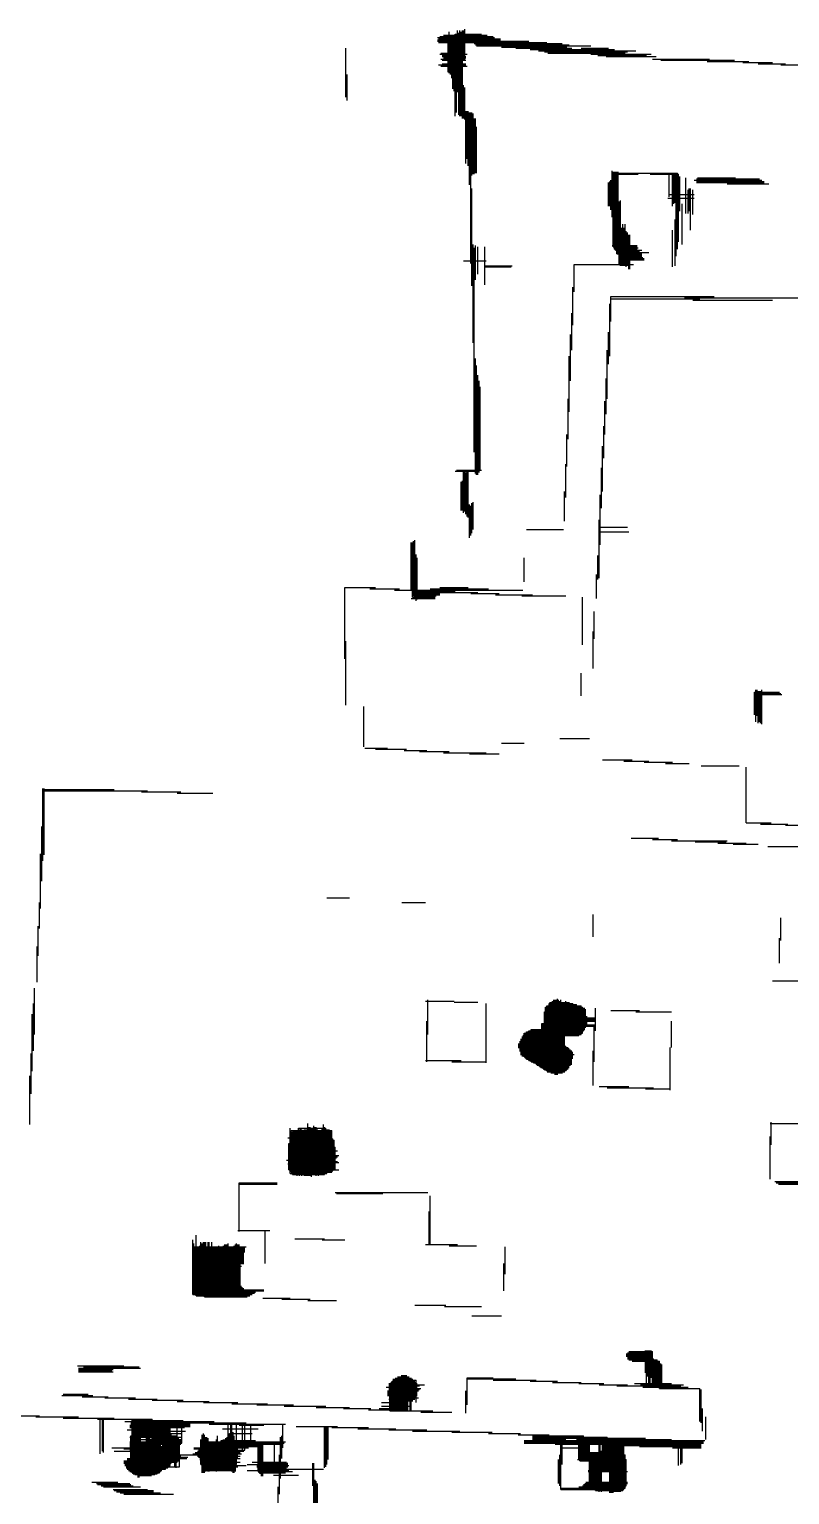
# Model space of a CAD drawing. Extents: x -18.1 to 24.4, y -13.4 to 16.4.
# Drawn here: x -3.58 to 2.81, y -6.92 to 5.41 of the extents above; entities that cross this region are included whole.
import ezdxf

# ---------------------------------------------------------------- set-up
doc = ezdxf.new("R2010")
doc.units = 0
doc.layers.add('1-0_REZ', color=7, linetype='CONTINUOUS')

msp = doc.modelspace()

# ---------------------------------------------------------------- linework, layer by layer
at = {"layer": '1-0_REZ'}
for p, q in [((-0.15, 5.34), (0.33, 5.34)), ((-0.15, 5.32), (0.38, 5.32)), ((-0.15, 5.31), (0.62, 5.31)), ((-0.14, 5.33), (0.38, 5.33)), ((-0.13, 5.35), (0.32, 5.35)), ((-0.1, 5.36), (0.27, 5.36)), ((-0.06, 5.05), (-0.06, 5.36)), ((-0.05, 5.04), (-0.05, 5.39)), ((-0.04, 5.03), (-0.04, 5.35)), ((-0.03, 5), (-0.03, 5.35)), ((-0.02, 4.91), (-0.02, 5.35)), ((-0.01, 4.89), (-0.01, 5.34)), ((0, 5.37), (0.22, 5.37)), ((0, 4.68), (0, 5.37)), ((0.01, 4.71), (0.01, 5.37)), ((0.02, 4.88), (0.02, 5.4)), ((0.03, 4.69), (0.03, 5.38)), ((0.04, 4.68), (0.04, 5.4)), ((0.05, 4.68), (0.05, 5.39)), ((0.06, 4.66), (0.06, 5.4)), ((0.07, 5.15), (0.07, 5.4)), ((0.08, 5.16), (0.08, 5.41)), ((-0.92, 4.84), (-0.92, 5.25)), ((-0.14, 5.3), (0.77, 5.3)), ((-0.13, 5.2), (0.1, 5.2)), ((-0.12, 5.21), (0.08, 5.21)), ((-0.11, 5.19), (0.08, 5.19)), ((0.16, 5.29), (0.9, 5.29)), ((0.17, 5.28), (0.96, 5.28)), ((0.18, 5.27), (1.14, 5.27)), ((0.39, 5.26), (0.94, 5.26)), ((0.51, 5.25), (0.98, 5.25)), ((0.63, 5.24), (1.34, 5.24)), ((0.7, 5.23), (1.52, 5.23)), ((0.75, 5.22), (1.45, 5.22)), ((0.78, 5.21), (1.43, 5.21)), ((1.06, 5.25), (1.29, 5.25)), ((1.14, 5.2), (1.65, 5.2)), ((1.2, 5.19), (1.61, 5.19)), ((-0.14, 5.11), (0.09, 5.11)), ((-0.12, 5.16), (0.08, 5.16)), ((-0.12, 5.1), (0.1, 5.1)), ((-0.11, 5.18), (0.09, 5.18)), ((-0.11, 5.15), (0.09, 5.15)), ((-0.11, 5.12), (0.09, 5.12)), ((-0.1, 5.17), (0.09, 5.17)), ((1.27, 5.18), (1.69, 5.18)), ((1.66, 5.16), (2.14, 5.16)), ((1.73, 5.15), (2.35, 5.15)), ((2.12, 5.14), (2.47, 5.14)), ((2.42, 5.13), (2.67, 5.13)), ((2.55, 5.12), (2.78, 5.12)), ((2.74, 5.11), (3.05, 5.11)), ((-0.91, 4.81), (-0.91, 5.03)), ((0.07, 4.66), (0.07, 4.94)), ((0.08, 4.65), (0.08, 4.92)), ((0.09, 4.28), (0.09, 4.72)), ((0.1, 4.32), (0.1, 4.72)), ((0.11, 4.26), (0.11, 4.72)), ((0.12, 4.1), (0.12, 4.71)), ((0.13, 3.44), (0.13, 4.71)), ((0.14, 4.18), (0.14, 4.71)), ((0.15, 4.19), (0.15, 4.7)), ((0.16, 4.19), (0.16, 4.66)), ((0.17, 4.2), (0.17, 4.66)), ((0.18, 4.2), (0.18, 4.59)), ((1.32, 3.83), (1.32, 4.22)), ((1.32, 4.2), (1.87, 4.2)), ((1.33, 3.58), (1.33, 4.21)), ((1.34, 3.56), (1.34, 4.21)), ((1.35, 3.55), (1.35, 4.21)), ((1.36, 3.52), (1.36, 4.21)), ((1.37, 3.52), (1.37, 4.21)), ((1.8, 4), (1.8, 4.2)), ((1.83, 3.92), (1.83, 4.2)), ((1.84, 3.94), (1.84, 4.2)), ((1.85, 3.95), (1.85, 4.2)), ((1.86, 3.5), (1.86, 4.2)), ((1.87, 3.56), (1.87, 4.2)), ((1.29, 3.92), (1.29, 4.12)), ((1.3, 3.92), (1.3, 4.13)), ((1.31, 3.89), (1.31, 4.14)), ((1.33, 4.19), (1.54, 4.19)), ((1.64, 4.19), (1.88, 4.19)), ((1.88, 3.62), (1.88, 4.19)), ((1.89, 3.88), (1.89, 4.17)), ((1.94, 3.86), (1.94, 4.16)), ((2.01, 4.14), (2.58, 4.14)), ((2.03, 4.15), (2.56, 4.15)), ((2.03, 4.13), (2.6, 4.13)), ((2.03, 4.12), (2.6, 4.12)), ((2.04, 4.16), (2.36, 4.16)), ((2.29, 4.11), (2.64, 4.11)), ((0.14, 3.25), (0.14, 4.07)), ((1.38, 3.43), (1.38, 3.96)), ((1.39, 3.42), (1.39, 3.97)), ((1.79, 3.99), (2.01, 3.99)), ((1.8, 4.02), (2.01, 4.02)), ((1.96, 3.86), (1.96, 4.06)), ((1.97, 3.88), (1.97, 4.07)), ((1.98, 3.72), (1.98, 4.07)), ((2, 3.85), (2, 4.06)), ((1.91, 3.6), (1.91, 3.94)), ((1.4, 3.42), (1.4, 3.74)), ((1.41, 3.42), (1.41, 3.77)), ((1.42, 3.42), (1.42, 3.74)), ((1.43, 3.42), (1.43, 3.77)), ((1.44, 3.41), (1.44, 3.71)), ((1.83, 3.41), (1.83, 3.72)), ((1.85, 3.42), (1.85, 3.81)), ((0.15, 2.77), (0.15, 3.6)), ((0.17, 3.3), (0.17, 3.59)), ((0.19, 3.35), (0.19, 3.58)), ((0.25, 3.26), (0.25, 3.58)), ((1.32, 3.59), (1.53, 3.59)), ((1.33, 3.58), (1.53, 3.58)), ((1.45, 3.42), (1.45, 3.7)), ((1.46, 3.39), (1.46, 3.68)), ((1.47, 3.39), (1.47, 3.68)), ((0.07, 3.46), (0.26, 3.46)), ((0.16, 1.85), (0.16, 3.57)), ((1.34, 3.57), (1.54, 3.57)), ((1.34, 3.56), (1.53, 3.56)), ((1.35, 3.55), (1.57, 3.55)), ((1.36, 3.54), (1.55, 3.54)), ((1.36, 3.53), (1.63, 3.53)), ((1.36, 3.52), (1.57, 3.52)), ((1.38, 3.51), (1.57, 3.51)), ((1.38, 3.5), (1.57, 3.5)), ((1.38, 3.49), (1.58, 3.49)), ((1.39, 3.48), (1.59, 3.48)), ((1.39, 3.47), (1.59, 3.47)), ((0.25, 3.42), (0.48, 3.42)), ((0.25, 3.41), (0.47, 3.41)), ((1, 3.43), (1.5, 3.43)), ((1, 3.2), (1, 3.43)), ((0.99, 2.92), (0.99, 3.24)), ((1.3, 2.66), (1.3, 3.1)), ((1.31, 3.16), (2.18, 3.16)), ((1.31, 2.95), (1.31, 3.16)), ((1.31, 3.14), (2.06, 3.14)), ((1.93, 3.15), (3.35, 3.15)), ((2, 3.13), (2.67, 3.13)), ((0.98, 2.71), (0.98, 3.02)), ((0.97, 2.45), (0.97, 2.84)), ((1.29, 2.59), (1.29, 2.86)), ((0.17, 1.67), (0.17, 2.64)), ((0.96, 2.19), (0.96, 2.66)), ((1.28, 2.3), (1.28, 2.71)), ((0.18, 1.66), (0.18, 2.58)), ((0.19, 1.66), (0.19, 2.5)), ((1.27, 2.17), (1.27, 2.47)), ((0.2, 1.68), (0.2, 2.45)), ((0.21, 1.7), (0.21, 2.4)), ((0.95, 1.96), (0.95, 2.3)), ((1.26, 2), (1.26, 2.28)), ((0.94, 1.73), (0.94, 2)), ((1.25, 1.8), (1.25, 2.07)), ((1.24, 1.52), (1.24, 1.9)), ((0.93, 1.47), (0.93, 1.75)), ((0, 1.69), (0.2, 1.69)), ((0.01, 1.7), (0.22, 1.7)), ((0.06, 1.36), (0.06, 1.61)), ((0.07, 1.34), (0.07, 1.69)), ((0.08, 1.35), (0.08, 1.69)), ((0.09, 1.33), (0.09, 1.68)), ((0.1, 1.31), (0.1, 1.7)), ((0.11, 1.3), (0.11, 1.7)), ((1.23, 1.38), (1.23, 1.72)), ((0.05, 1.36), (0.05, 1.6)), ((0.92, 1.27), (0.92, 1.52)), ((1.22, 1.07), (1.22, 1.49)), ((0.12, 1.13), (0.12, 1.41)), ((0.13, 1.15), (0.13, 1.4)), ((0.14, 1.17), (0.14, 1.42)), ((0.15, 1.2), (0.15, 1.43)), ((1.21, 0.79), (1.21, 1.28)), ((0.6, 1.2), (0.91, 1.2)), ((1.21, 1.22), (1.45, 1.22)), ((1.21, 1.18), (1.46, 1.18)), ((-0.37, 0.69), (-0.37, 1.09)), ((-0.36, 0.63), (-0.36, 1.09)), ((-0.35, 0.64), (-0.35, 1.1)), ((-0.34, 0.65), (-0.34, 1.11)), ((-0.33, 0.6), (-0.33, 0.99)), ((-0.32, 0.61), (-0.32, 0.96)), ((0.58, 0.76), (0.58, 0.96)), ((1.2, 0.78), (1.2, 0.98)), ((1.19, 0.62), (1.19, 0.82)), ((-0.93, 0.71), (-0.67, 0.71)), ((-0.93, 0.11), (-0.93, 0.71)), ((-0.72, 0.7), (-0.47, 0.7)), ((-0.51, 0.69), (0.57, 0.69)), ((-0.37, 0.62), (-0.17, 0.62)), ((-0.36, 0.67), (0.19, 0.67)), ((-0.36, 0.63), (-0.17, 0.63)), ((-0.35, 0.68), (0, 0.68)), ((-0.35, 0.65), (-0.13, 0.65)), ((-0.35, 0.64), (-0.16, 0.64)), ((-0.34, 0.66), (-0.13, 0.66)), ((-0.21, 0.7), (0.28, 0.7)), ((-0.13, 0.71), (0.11, 0.71)), ((0.13, 0.66), (0.37, 0.66)), ((0.34, 0.65), (0.65, 0.65)), ((0.56, 0.64), (0.93, 0.64)), ((1.07, 0.23), (1.07, 0.63)), ((1.17, 0.28), (1.17, 0.51)), ((-0.92, -0.28), (-0.92, 0.26)), ((1.16, 0.03), (1.16, 0.34)), ((1.06, -0.2), (1.06, -0.01)), ((2.52, -0.17), (2.73, -0.17)), ((2.52, -0.36), (2.52, -0.17)), ((2.52, -0.18), (2.74, -0.18)), ((2.52, -0.19), (2.75, -0.19)), ((2.53, -0.42), (2.53, -0.15)), ((2.54, -0.37), (2.54, -0.15)), ((2.55, -0.43), (2.55, -0.16)), ((2.56, -0.42), (2.56, -0.16)), ((2.57, -0.43), (2.57, -0.16)), ((2.58, -0.44), (2.58, -0.15)), ((-0.77, -0.63), (-0.77, -0.29)), ((0.39, -0.6), (0.58, -0.6)), ((0.88, -0.56), (1.13, -0.56)), ((-0.76, -0.64), (-0.57, -0.64)), ((-0.67, -0.65), (-0.41, -0.65)), ((-0.43, -0.66), (-0.24, -0.66)), ((-0.3, -0.67), (-0.05, -0.67)), ((-0.1, -0.68), (0.26, -0.68)), ((0.12, -0.69), (0.37, -0.69)), ((1.24, -0.74), (1.49, -0.74)), ((1.42, -0.75), (1.63, -0.75)), ((1.59, -0.76), (1.83, -0.76)), ((1.77, -0.77), (1.97, -0.77)), ((2.07, -0.79), (2.39, -0.79)), ((2.45, -1.27), (2.45, -0.8)), ((-3.47, -1.59), (-3.47, -0.98)), ((-3.46, -1.54), (-3.46, -0.98)), ((-3.46, -0.99), (-2.87, -0.99)), ((-3.46, -1), (-2.59, -1)), ((-2.64, -1.01), (-2.31, -1.01)), ((-2.34, -1.02), (-2.04, -1.02)), ((-3.48, -1.76), (-3.48, -1.3)), ((2.45, -1.27), (2.66, -1.27)), ((2.57, -1.28), (2.8, -1.28)), ((2.78, -1.29), (3.04, -1.29)), ((1.48, -1.4), (1.71, -1.4)), ((1.66, -1.41), (1.87, -1.41)), ((1.82, -1.42), (2.29, -1.42)), ((2.02, -1.43), (2.28, -1.43)), ((2.21, -1.44), (2.45, -1.44)), ((2.34, -1.45), (2.55, -1.45)), ((2.63, -1.47), (3.07, -1.47)), ((-3.49, -1.99), (-3.49, -1.53)), ((-3.5, -2.16), (-3.5, -1.94)), ((-1.08, -1.9), (-0.89, -1.9)), ((-0.45, -1.94), (-0.25, -1.94)), ((1.16, -2.23), (1.16, -2.04)), ((2.74, -2.26), (2.74, -2.07)), ((-3.51, -2.39), (-3.51, -2.14)), ((-3.52, -2.61), (-3.52, -2.31)), ((2.73, -2.45), (2.73, -2.24)), ((-3.54, -3.05), (-3.54, -2.66)), ((2.67, -2.6), (3.05, -2.6)), ((-3.55, -3.19), (-3.55, -2.79)), ((-0.25, -2.77), (-0.01, -2.77)), ((-0.23, -3.05), (-0.23, -2.76)), ((-0.01, -2.78), (0.19, -2.78)), ((0.26, -3.29), (0.26, -2.79)), ((0.76, -2.82), (1.07, -2.82)), ((0.76, -3.35), (0.76, -2.82)), ((0.76, -2.83), (1.09, -2.83)), ((0.77, -2.81), (1.06, -2.81)), ((0.77, -3.36), (0.77, -2.81)), ((0.78, -3.37), (0.78, -2.81)), ((0.79, -2.79), (0.99, -2.79)), ((0.79, -3.37), (0.79, -2.79)), ((0.79, -2.8), (1.02, -2.8)), ((0.8, -3.37), (0.8, -2.78)), ((0.81, -3.38), (0.81, -2.78)), ((0.82, -3.38), (0.82, -2.77)), ((0.83, -3.38), (0.83, -2.76)), ((0.84, -3.39), (0.84, -2.76)), ((0.85, -3.39), (0.85, -2.76)), ((0.86, -3.39), (0.86, -2.75)), ((0.87, -3.38), (0.87, -2.76)), ((0.88, -3.38), (0.88, -2.77)), ((0.89, -3.38), (0.89, -2.76)), ((0.9, -3.38), (0.9, -2.78)), ((0.91, -3.37), (0.91, -2.78)), ((0.92, -3.37), (0.92, -2.78)), ((0.93, -3.06), (0.93, -2.77)), ((0.94, -3.06), (0.94, -2.78)), ((0.95, -3.06), (0.95, -2.78)), ((0.96, -3.06), (0.96, -2.78)), ((0.97, -3.06), (0.97, -2.79)), ((0.98, -3.06), (0.98, -2.79)), ((0.99, -3.06), (0.99, -2.79)), ((1, -3.06), (1, -2.8)), ((1.01, -3.06), (1.01, -2.8)), ((1.02, -3.06), (1.02, -2.8)), ((1.03, -3.06), (1.03, -2.81)), ((1.04, -3.06), (1.04, -2.81)), ((1.05, -3.05), (1.05, -2.81)), ((1.06, -3.05), (1.06, -2.81)), ((1.07, -3.04), (1.07, -2.82)), ((1.08, -3.02), (1.08, -2.83)), ((1.18, -3.02), (1.18, -2.83)), ((-3.56, -3.36), (-3.56, -2.88)), ((-0.24, -3.28), (-0.24, -2.94)), ((0.73, -2.96), (1.11, -2.96)), ((0.73, -3.33), (0.73, -2.96)), ((0.75, -2.86), (1.1, -2.86)), ((0.75, -3.35), (0.75, -2.86)), ((0.75, -2.87), (1.1, -2.87)), ((0.75, -2.88), (1.1, -2.88)), ((0.75, -2.89), (1.1, -2.89)), ((0.75, -2.9), (1.11, -2.9)), ((0.75, -2.91), (1.18, -2.91)), ((0.75, -2.92), (1.18, -2.92)), ((0.75, -2.93), (1.18, -2.93)), ((0.75, -2.94), (1.18, -2.94)), ((0.75, -2.95), (1.11, -2.95)), ((0.76, -2.84), (1.1, -2.84)), ((0.76, -2.85), (1.1, -2.85)), ((1.31, -2.85), (1.55, -2.85)), ((1.52, -2.86), (1.82, -2.86)), ((1.82, -3.16), (1.82, -2.94)), ((0.56, -3.07), (0.9, -3.07)), ((0.56, -3.08), (0.91, -3.08)), ((0.57, -3.06), (1.04, -3.06)), ((0.58, -3.04), (1.07, -3.04)), ((0.58, -3.24), (0.58, -3.04)), ((0.58, -3.05), (1.06, -3.05)), ((0.59, -3.25), (0.59, -3.04)), ((0.6, -3.03), (1.07, -3.03)), ((0.6, -3.26), (0.6, -3.03)), ((0.61, -3.26), (0.61, -3.03)), ((0.62, -3.02), (1.08, -3.02)), ((0.62, -3.27), (0.62, -3.02)), ((0.63, -3.27), (0.63, -3.02)), ((0.64, -3.01), (1.09, -3.01)), ((0.64, -3.28), (0.64, -3.01)), ((0.65, -3.28), (0.65, -3.01)), ((0.66, -3.29), (0.66, -3.01)), ((0.67, -3.29), (0.67, -3.01)), ((0.68, -3.3), (0.68, -3.01)), ((0.69, -3.31), (0.69, -3.01)), ((0.7, -3.31), (0.7, -3.02)), ((0.71, -3.32), (0.71, -3.01)), ((0.72, -3.33), (0.72, -3.02)), ((0.73, -2.97), (1.18, -2.97)), ((0.73, -2.98), (1.18, -2.98)), ((0.74, -3.34), (0.74, -2.98)), ((0.74, -2.99), (1.1, -2.99)), ((0.76, -3), (1.09, -3)), ((1.17, -3.28), (1.17, -2.97)), ((0.53, -3.13), (0.9, -3.13)), ((0.53, -3.14), (0.92, -3.14)), ((0.53, -3.15), (0.93, -3.15)), ((0.53, -3.16), (0.95, -3.16)), ((0.54, -3.11), (0.89, -3.11)), ((0.54, -3.12), (0.89, -3.12)), ((0.54, -3.17), (0.96, -3.17)), ((0.54, -3.18), (0.97, -3.18)), ((0.54, -3.19), (0.98, -3.19)), ((0.55, -3.09), (0.92, -3.09)), ((0.55, -3.1), (0.91, -3.1)), ((0.55, -3.2), (0.99, -3.2)), ((0.93, -3.36), (0.93, -3.15)), ((0.94, -3.35), (0.94, -3.16)), ((1.16, -3.48), (1.16, -3.19)), ((1.81, -3.52), (1.81, -3.16)), ((-3.57, -3.55), (-3.57, -3.21)), ((-0.25, -3.27), (0.05, -3.27)), ((-0.03, -3.28), (0.26, -3.28)), ((0.55, -3.21), (0.99, -3.21)), ((0.55, -3.22), (1, -3.22)), ((0.56, -3.23), (0.99, -3.23)), ((0.58, -3.24), (0.99, -3.24)), ((0.59, -3.25), (0.99, -3.25)), ((0.6, -3.26), (0.98, -3.26)), ((0.62, -3.27), (0.98, -3.27)), ((0.64, -3.28), (0.98, -3.28)), ((0.66, -3.29), (0.98, -3.29)), ((0.68, -3.3), (0.98, -3.3)), ((0.69, -3.31), (0.97, -3.31)), ((0.71, -3.32), (0.96, -3.32)), ((0.72, -3.33), (0.96, -3.33)), ((-3.58, -3.81), (-3.58, -3.4)), ((0.74, -3.34), (0.95, -3.34)), ((0.75, -3.35), (0.94, -3.35)), ((1.21, -3.49), (1.46, -3.49)), ((1.28, -3.5), (1.67, -3.5)), ((1.6, -3.51), (1.81, -3.51)), ((-1.24, -4.24), (-1.24, -3.8)), ((-1.19, -4.23), (-1.19, -3.82)), ((-1.11, -4.22), (-1.11, -3.81)), ((2.65, -3.8), (3.19, -3.8)), ((2.66, -3.98), (2.66, -3.79)), ((-1.41, -3.92), (-1.04, -3.92)), ((-1.39, -4.22), (-1.39, -3.84)), ((-1.39, -3.88), (-1.07, -3.88)), ((-1.38, -3.86), (-1.04, -3.86)), ((-1.38, -4.21), (-1.38, -3.86)), ((-1.38, -3.93), (-1.03, -3.93)), ((-1.38, -3.94), (-1.02, -3.94)), ((-1.37, -3.87), (-1.07, -3.87)), ((-1.37, -4.23), (-1.37, -3.87)), ((-1.36, -4.23), (-1.36, -3.87)), ((-1.35, -4.23), (-1.35, -3.86)), ((-1.34, -4.23), (-1.34, -3.87)), ((-1.33, -4.24), (-1.33, -3.87)), ((-1.32, -3.84), (-1.09, -3.84)), ((-1.32, -4.23), (-1.32, -3.84)), ((-1.31, -4.24), (-1.31, -3.85)), ((-1.3, -4.23), (-1.3, -3.84)), ((-1.29, -4.24), (-1.29, -3.85)), ((-1.28, -4.23), (-1.28, -3.86)), ((-1.27, -4.24), (-1.27, -3.85)), ((-1.26, -4.24), (-1.26, -3.85)), ((-1.25, -4.24), (-1.25, -3.85)), ((-1.23, -4.24), (-1.23, -3.83)), ((-1.22, -4.24), (-1.22, -3.83)), ((-1.21, -4.25), (-1.21, -3.84)), ((-1.2, -4.23), (-1.2, -3.84)), ((-1.18, -4.23), (-1.18, -3.83)), ((-1.17, -4.24), (-1.17, -3.83)), ((-1.16, -4.23), (-1.16, -3.85)), ((-1.15, -4.24), (-1.15, -3.86)), ((-1.14, -4.23), (-1.14, -3.86)), ((-1.13, -4.22), (-1.13, -3.86)), ((-1.12, -4.23), (-1.12, -3.84)), ((-1.1, -4.23), (-1.1, -3.83)), ((-1.09, -4.21), (-1.09, -3.84)), ((-1.08, -4.22), (-1.08, -3.85)), ((-1.07, -4.21), (-1.07, -3.85)), ((-1.06, -4.21), (-1.06, -3.85)), ((-1.05, -4.21), (-1.05, -3.86)), ((-1.04, -4.21), (-1.04, -3.86)), ((-1.03, -4.2), (-1.03, -3.93)), ((-1.02, -4.19), (-1.02, -3.94)), ((2.65, -4.27), (2.65, -3.91)), ((-1.4, -3.97), (-1.04, -3.97)), ((-1.4, -4.19), (-1.4, -3.97)), ((-1.4, -3.98), (-1.02, -3.98)), ((-1.4, -3.99), (-1.04, -3.99)), ((-1.4, -4), (-1.01, -4)), ((-1.4, -4.01), (-1.03, -4.01)), ((-1.4, -4.02), (-1.03, -4.02)), ((-1.4, -4.03), (-0.99, -4.03)), ((-1.4, -4.04), (-1.03, -4.04)), ((-1.4, -4.05), (-1.01, -4.05)), ((-1.4, -4.06), (-1.01, -4.06)), ((-1.4, -4.07), (-0.98, -4.07)), ((-1.39, -3.95), (-1.04, -3.95)), ((-1.39, -3.96), (-1.02, -3.96)), ((-1.01, -4.19), (-1.01, -4)), ((-1.42, -4.11), (-1.02, -4.11)), ((-1.41, -4.14), (-1.02, -4.14)), ((-1.4, -4.08), (-0.99, -4.08)), ((-1.4, -4.09), (-1, -4.09)), ((-1.4, -4.1), (-1.02, -4.1)), ((-1.4, -4.12), (-0.99, -4.12)), ((-1.4, -4.13), (-0.98, -4.13)), ((-1.4, -4.15), (-1.01, -4.15)), ((-1.4, -4.16), (-1.02, -4.16)), ((-1.4, -4.17), (-1.02, -4.17)), ((-1.4, -4.18), (-1.01, -4.18)), ((-1.4, -4.19), (-0.98, -4.19)), ((-1.82, -4.3), (-1.5, -4.3)), ((-1.82, -4.71), (-1.82, -4.3)), ((-1.82, -4.31), (-1.5, -4.31)), ((-1.39, -4.2), (-1.03, -4.2)), ((-1.39, -4.22), (-1.08, -4.22)), ((-1.38, -4.21), (-1.04, -4.21)), ((-1.37, -4.23), (-1.1, -4.23)), ((2.69, -4.29), (3.19, -4.29)), ((2.7, -4.3), (3.19, -4.3)), ((2.72, -4.31), (3.11, -4.31)), ((-1.01, -4.38), (-0.23, -4.38)), ((-1, -4.39), (-0.61, -4.39)), ((-0.21, -4.82), (-0.21, -4.41)), ((-0.22, -4.82), (-0.22, -4.54)), ((-2.21, -5.24), (-2.21, -4.78)), ((-2.2, -5.24), (-2.2, -4.81)), ((-2.18, -5.25), (-2.18, -4.74)), ((-2.14, -5.24), (-2.14, -4.8)), ((-2.13, -5.25), (-2.13, -4.81)), ((-2.12, -5.25), (-2.12, -4.8)), ((-2.11, -5.26), (-2.11, -4.8)), ((-2.1, -5.26), (-2.1, -4.8)), ((-2.08, -5.26), (-2.08, -4.8)), ((-2.07, -5.26), (-2.07, -4.8)), ((-2.05, -5.26), (-2.05, -4.8)), ((-1.91, -5.26), (-1.91, -4.81)), ((-1.84, -5.26), (-1.84, -4.81)), ((-1.83, -4.7), (-1.56, -4.7)), ((-1.6, -4.98), (-1.6, -4.7)), ((-1.35, -4.77), (-1.1, -4.77)), ((-1.12, -4.78), (-0.93, -4.78)), ((-2.21, -4.84), (-1.76, -4.84)), ((-2.21, -4.85), (-1.77, -4.85)), ((-2.21, -4.86), (-1.77, -4.86)), ((-2.21, -4.87), (-1.77, -4.87)), ((-2.21, -4.88), (-1.77, -4.88)), ((-2.21, -4.89), (-1.78, -4.89)), ((-2.21, -4.9), (-1.78, -4.9)), ((-2.21, -4.91), (-1.78, -4.91)), ((-2.21, -4.92), (-1.78, -4.92)), ((-2.21, -4.93), (-1.78, -4.93)), ((-2.17, -5.24), (-2.17, -4.84)), ((-2.16, -5.23), (-2.16, -4.84)), ((-2.15, -5.24), (-2.15, -4.83)), ((-2.09, -5.26), (-2.09, -4.84)), ((-2.06, -5.26), (-2.06, -4.84)), ((-2.04, -5.26), (-2.04, -4.84)), ((-2.03, -5.26), (-2.03, -4.84)), ((-2.02, -5.26), (-2.02, -4.84)), ((-2.01, -5.26), (-2.01, -4.84)), ((-2, -5.26), (-2, -4.84)), ((-1.99, -5.26), (-1.99, -4.83)), ((-1.98, -5.26), (-1.98, -4.84)), ((-1.97, -5.26), (-1.97, -4.84)), ((-1.96, -5.26), (-1.96, -4.84)), ((-1.95, -5.26), (-1.95, -4.83)), ((-1.94, -5.26), (-1.94, -4.82)), ((-1.93, -5.26), (-1.93, -4.82)), ((-1.92, -5.26), (-1.92, -4.82)), ((-1.9, -5.26), (-1.9, -4.84)), ((-1.89, -5.26), (-1.89, -4.84)), ((-1.88, -5.26), (-1.88, -4.84)), ((-1.87, -5.26), (-1.87, -4.84)), ((-1.86, -5.26), (-1.86, -4.83)), ((-1.85, -5.26), (-1.85, -4.82)), ((-1.83, -5.26), (-1.83, -4.82)), ((-1.82, -5.26), (-1.82, -4.82)), ((-1.81, -5.26), (-1.81, -4.84)), ((-0.25, -4.82), (0.02, -4.82)), ((-0.05, -4.83), (0.18, -4.83)), ((0.42, -5.07), (0.42, -4.84)), ((-2.21, -4.94), (-1.78, -4.94)), ((-2.21, -4.95), (-1.78, -4.95)), ((-2.21, -4.96), (-1.78, -4.96)), ((-2.21, -4.97), (-1.78, -4.97)), ((-2.21, -4.98), (-1.78, -4.98)), ((-2.21, -4.99), (-1.81, -4.99)), ((-2.21, -5), (-1.8, -5)), ((-2.21, -5.01), (-1.81, -5.01)), ((-2.21, -5.02), (-1.81, -5.02)), ((-2.21, -5.03), (-1.81, -5.03)), ((-2.21, -5.04), (-1.81, -5.04)), ((-2.21, -5.05), (-1.82, -5.05)), ((0.41, -5.21), (0.41, -4.98)), ((-2.21, -5.06), (-1.81, -5.06)), ((-2.21, -5.07), (-1.81, -5.07)), ((-2.21, -5.08), (-1.81, -5.08)), ((-2.21, -5.09), (-1.81, -5.09)), ((-2.21, -5.1), (-1.81, -5.1)), ((-2.21, -5.11), (-1.81, -5.11)), ((-2.21, -5.12), (-1.81, -5.12)), ((-2.21, -5.13), (-1.81, -5.13)), ((-2.21, -5.14), (-1.81, -5.14)), ((-2.21, -5.15), (-1.81, -5.15)), ((-2.21, -5.16), (-1.81, -5.16)), ((-2.21, -5.17), (-1.8, -5.17)), ((-2.21, -5.18), (-1.79, -5.18)), ((-2.21, -5.19), (-1.78, -5.19)), ((-2.21, -5.2), (-1.61, -5.2)), ((-2.21, -5.21), (-1.61, -5.21)), ((-2.21, -5.22), (-1.68, -5.22)), ((-2.21, -5.23), (-1.69, -5.23)), ((-2.21, -5.24), (-1.71, -5.24)), ((-2.18, -5.25), (-1.73, -5.25)), ((-2.11, -5.26), (-1.75, -5.26)), ((-1.62, -5.27), (-1.39, -5.27)), ((-1.46, -5.28), (-1.22, -5.28)), ((-1.24, -5.29), (-1, -5.29)), ((-0.34, -5.33), (-0.08, -5.33)), ((-0.09, -5.34), (0.22, -5.34)), ((0.14, -5.42), (0.39, -5.42)), ((1.44, -5.74), (1.66, -5.74)), ((1.44, -5.75), (1.66, -5.75)), ((1.44, -5.76), (1.66, -5.76)), ((1.45, -5.73), (1.66, -5.73)), ((1.45, -5.77), (1.66, -5.77)), ((1.45, -5.78), (1.67, -5.78)), ((1.46, -5.72), (1.66, -5.72)), ((1.46, -5.79), (1.7, -5.79)), ((1.6, -5.9), (1.6, -5.71)), ((1.61, -6.02), (1.61, -5.71)), ((1.62, -5.93), (1.62, -5.71)), ((1.63, -6.02), (1.63, -5.71)), ((1.64, -6.02), (1.64, -5.71)), ((1.65, -5.94), (1.65, -5.71)), ((1.66, -6.02), (1.66, -5.72)), ((1.67, -6.02), (1.67, -5.78)), ((1.68, -6.02), (1.68, -5.79)), ((1.69, -6.02), (1.69, -5.79)), ((1.7, -6.02), (1.7, -5.79)), ((-3.18, -5.84), (-2.79, -5.84)), ((-3.17, -5.86), (-2.65, -5.86)), ((-3.17, -5.87), (-2.88, -5.87)), ((-3.17, -5.88), (-2.89, -5.88)), ((-3.17, -5.89), (-2.88, -5.89)), ((-3.13, -5.85), (-2.66, -5.85)), ((-0.45, -6.22), (-0.45, -5.92)), ((-0.44, -6.22), (-0.44, -5.92)), ((-0.43, -6.22), (-0.43, -5.92)), ((-0.42, -6.22), (-0.42, -5.92)), ((-0.41, -6.22), (-0.41, -5.92)), ((1.49, -5.8), (1.72, -5.8)), ((1.71, -6.02), (1.71, -5.8)), ((1.72, -6.03), (1.72, -5.8)), ((1.73, -6.03), (1.73, -5.82)), ((1.74, -6.02), (1.74, -5.83)), ((-0.58, -6.02), (-0.32, -6.02)), ((-0.56, -5.99), (-0.32, -5.99)), ((-0.56, -6), (-0.26, -6)), ((-0.56, -6.01), (-0.3, -6.01)), ((-0.56, -6.03), (-0.29, -6.03)), ((-0.56, -6.04), (-0.3, -6.04)), ((-0.55, -6.22), (-0.55, -5.99)), ((-0.54, -5.98), (-0.33, -5.98)), ((-0.54, -6.22), (-0.54, -5.98)), ((-0.53, -5.97), (-0.34, -5.97)), ((-0.53, -6.22), (-0.53, -5.97)), ((-0.52, -6.22), (-0.52, -5.95)), ((-0.52, -5.96), (-0.33, -5.96)), ((-0.51, -6.22), (-0.51, -5.95)), ((-0.5, -6.22), (-0.5, -5.94)), ((-0.49, -6.22), (-0.49, -5.94)), ((-0.48, -6.22), (-0.48, -5.93)), ((-0.47, -6.22), (-0.47, -5.93)), ((-0.46, -6.22), (-0.46, -5.93)), ((-0.4, -6.22), (-0.4, -5.93)), ((-0.39, -6.14), (-0.39, -5.93)), ((-0.38, -6.22), (-0.38, -5.94)), ((-0.37, -6.22), (-0.37, -5.94)), ((-0.36, -6.14), (-0.36, -5.95)), ((-0.33, -6.15), (-0.33, -5.96)), ((0.1, -5.94), (0.32, -5.94)), ((0.1, -6.17), (0.1, -5.94)), ((0.1, -5.95), (0.51, -5.95)), ((0.32, -5.96), (0.68, -5.96)), ((0.63, -5.97), (0.86, -5.97)), ((0.82, -5.98), (1.06, -5.98)), ((1.04, -5.99), (1.25, -5.99)), ((1.21, -6), (1.45, -6)), ((1.36, -6.01), (1.9, -6.01)), ((1.51, -5.99), (1.82, -5.99)), ((1.56, -6), (1.92, -6)), ((1.58, -6.02), (1.96, -6.02)), ((1.72, -6.03), (2.06, -6.03)), ((2.06, -6.31), (2.06, -6.03)), ((2.07, -6.32), (2.07, -6.04)), ((-3.31, -6.09), (-3.05, -6.09)), ((-3.3, -6.08), (-3.09, -6.08)), ((-3.14, -6.1), (-2.92, -6.1)), ((-2.95, -6.11), (-2.69, -6.11)), ((-2.75, -6.12), (-2.51, -6.12)), ((-2.55, -6.13), (-2.29, -6.13)), ((-2.34, -6.14), (-2.07, -6.14)), ((-2.12, -6.15), (-1.83, -6.15)), ((-1.88, -6.16), (-1.58, -6.16)), ((-0.62, -6.15), (-0.4, -6.15)), ((-0.57, -6.05), (-0.31, -6.05)), ((-0.57, -6.06), (-0.32, -6.06)), ((-0.57, -6.07), (-0.32, -6.07)), ((-0.57, -6.08), (-0.32, -6.08)), ((-0.57, -6.09), (-0.32, -6.09)), ((-0.56, -6.12), (-0.34, -6.12)), ((-0.54, -6.1), (-0.33, -6.1)), ((-0.54, -6.11), (-0.31, -6.11)), ((0.09, -6.24), (0.09, -6.05)), ((-3.98, -6.26), (-3.5, -6.26)), ((-3.53, -6.27), (-3.17, -6.27)), ((-3.3, -6.28), (-2.87, -6.28)), ((-3.01, -6.29), (-2.55, -6.29)), ((-2.99, -6.58), (-2.99, -6.28)), ((-2.97, -6.56), (-2.97, -6.28)), ((-2.96, -6.57), (-2.96, -6.28)), ((-2.72, -6.74), (-2.72, -6.29)), ((-2.71, -6.75), (-2.71, -6.29)), ((-2.7, -6.75), (-2.7, -6.29)), ((-2.69, -6.76), (-2.69, -6.29)), ((-2.68, -6.76), (-2.68, -6.29)), ((-2.67, -6.78), (-2.67, -6.29)), ((-2.66, -6.78), (-2.66, -6.29)), ((-2.65, -6.77), (-2.65, -6.29)), ((-2.6, -6.77), (-2.6, -6.29)), ((-2.59, -6.77), (-2.59, -6.29)), ((-2.58, -6.77), (-2.58, -6.29)), ((-2.57, -6.77), (-2.57, -6.29)), ((-2.55, -6.76), (-2.55, -6.29)), ((-1.67, -6.17), (-1.36, -6.17)), ((-1.44, -6.18), (-1.09, -6.18)), ((-1.17, -6.19), (-0.89, -6.19)), ((-0.94, -6.2), (-0.71, -6.2)), ((-0.73, -6.21), (-0.44, -6.21)), ((-0.64, -6.2), (-0.45, -6.2)), ((-0.62, -6.18), (-0.37, -6.18)), ((-0.55, -6.22), (-0.19, -6.22)), ((-0.29, -6.23), (-0.03, -6.23)), ((2.08, -6.39), (2.08, -6.2)), ((2.11, -6.46), (2.11, -6.27)), ((-2.78, -6.31), (-2.03, -6.31)), ((-2.76, -6.38), (-2.41, -6.38)), ((-2.74, -6.34), (-2.23, -6.34)), ((-2.74, -6.35), (-2.23, -6.35)), ((-2.74, -6.36), (-2.28, -6.36)), ((-2.73, -6.32), (-1.76, -6.32)), ((-2.73, -6.33), (-2.23, -6.33)), ((-2.72, -6.3), (-2.29, -6.3)), ((-2.72, -6.4), (-2.41, -6.4)), ((-2.72, -6.41), (-2.3, -6.41)), ((-2.7, -6.37), (-2.42, -6.37)), ((-2.7, -6.39), (-2.27, -6.39)), ((-2.54, -6.76), (-2.54, -6.3)), ((-2.53, -6.76), (-2.53, -6.3)), ((-2.52, -6.75), (-2.52, -6.3)), ((-2.51, -6.75), (-2.51, -6.3)), ((-2.5, -6.74), (-2.5, -6.3)), ((-2.49, -6.74), (-2.49, -6.3)), ((-2.48, -6.73), (-2.48, -6.3)), ((-2.47, -6.49), (-2.47, -6.3)), ((-2.46, -6.71), (-2.46, -6.3)), ((-2.45, -6.71), (-2.45, -6.3)), ((-2.44, -6.71), (-2.44, -6.3)), ((-2.43, -6.7), (-2.43, -6.3)), ((-2.42, -6.7), (-2.42, -6.3)), ((-2.41, -6.69), (-2.41, -6.3)), ((-2.4, -6.68), (-2.4, -6.3)), ((-2.39, -6.66), (-2.39, -6.41)), ((-2.34, -6.65), (-2.34, -6.3)), ((-2.3, -6.49), (-2.3, -6.3)), ((-2.12, -6.74), (-2.12, -6.41)), ((-2.07, -6.33), (-1.43, -6.33)), ((-1.96, -6.37), (-1.66, -6.37)), ((-1.91, -6.71), (-1.91, -6.32)), ((-1.9, -6.41), (-1.71, -6.41)), ((-1.9, -6.71), (-1.9, -6.41)), ((-1.89, -6.71), (-1.89, -6.32)), ((-1.88, -6.73), (-1.88, -6.32)), ((-1.87, -6.74), (-1.87, -6.4)), ((-1.84, -6.67), (-1.84, -6.32)), ((-1.82, -6.34), (-1.61, -6.34)), ((-1.79, -6.56), (-1.79, -6.32)), ((-1.77, -6.55), (-1.77, -6.32)), ((-1.72, -6.52), (-1.72, -6.33)), ((-1.45, -6.53), (-1.45, -6.33)), ((-1.34, -6.35), (-0.99, -6.35)), ((-1.1, -6.7), (-1.1, -6.35)), ((-1.09, -6.69), (-1.09, -6.35)), ((-1.08, -6.67), (-1.08, -6.35)), ((-1.07, -6.63), (-1.07, -6.35)), ((-1.04, -6.36), (-0.73, -6.36)), ((-0.82, -6.37), (-0.5, -6.37)), ((-0.56, -6.38), (-0.24, -6.38)), ((-0.36, -6.39), (0.04, -6.39)), ((-0.03, -6.4), (0.31, -6.4)), ((0.28, -6.41), (0.55, -6.41)), ((-2.89, -6.53), (-2.33, -6.53)), ((-2.74, -6.44), (-2.31, -6.44)), ((-2.74, -6.48), (-2.3, -6.48)), ((-2.74, -6.49), (-2.3, -6.49)), ((-2.74, -6.5), (-2.31, -6.5)), ((-2.74, -6.51), (-2.48, -6.51)), ((-2.74, -6.52), (-2.32, -6.52)), ((-2.73, -6.43), (-2.34, -6.43)), ((-2.73, -6.73), (-2.73, -6.43)), ((-2.73, -6.46), (-2.3, -6.46)), ((-2.72, -6.42), (-2.41, -6.42)), ((-2.61, -6.77), (-2.61, -6.53)), ((-2.58, -6.47), (-2.3, -6.47)), ((-2.56, -6.77), (-2.56, -6.48)), ((-2.53, -6.45), (-2.33, -6.45)), ((-2.38, -6.64), (-2.38, -6.43)), ((-2.37, -6.65), (-2.37, -6.46)), ((-2.36, -6.69), (-2.36, -6.44)), ((-2.35, -6.7), (-2.35, -6.43)), ((-2.33, -6.64), (-2.33, -6.45)), ((-2.32, -6.69), (-2.32, -6.46)), ((-2.2, -6.53), (-1.74, -6.53)), ((-2.14, -6.67), (-2.14, -6.46)), ((-2.14, -6.48), (-1.43, -6.48)), ((-2.14, -6.51), (-1.62, -6.51)), ((-2.13, -6.74), (-2.13, -6.42)), ((-2.13, -6.5), (-1.45, -6.5)), ((-2.13, -6.52), (-1.63, -6.52)), ((-2.12, -6.49), (-1.44, -6.49)), ((-2.11, -6.74), (-2.11, -6.42)), ((-2.1, -6.73), (-2.1, -6.44)), ((-2.09, -6.72), (-2.09, -6.44)), ((-2.08, -6.73), (-2.08, -6.45)), ((-2.07, -6.73), (-2.07, -6.52)), ((-2.06, -6.72), (-2.06, -6.51)), ((-2.05, -6.72), (-2.05, -6.5)), ((-2.04, -6.72), (-2.04, -6.49)), ((-2.03, -6.72), (-2.03, -6.48)), ((-2.02, -6.72), (-2.02, -6.49)), ((-2.01, -6.73), (-2.01, -6.46)), ((-2, -6.71), (-2, -6.43)), ((-1.99, -6.72), (-1.99, -6.48)), ((-1.98, -6.71), (-1.98, -6.48)), ((-1.97, -6.47), (-1.68, -6.47)), ((-1.97, -6.7), (-1.97, -6.47)), ((-1.96, -6.71), (-1.96, -6.47)), ((-1.95, -6.71), (-1.95, -6.46)), ((-1.94, -6.72), (-1.94, -6.46)), ((-1.93, -6.72), (-1.93, -6.45)), ((-1.92, -6.71), (-1.92, -6.44)), ((-1.86, -6.74), (-1.86, -6.43)), ((-1.85, -6.73), (-1.85, -6.47)), ((-1.66, -6.73), (-1.66, -6.48)), ((-1.65, -6.74), (-1.65, -6.48)), ((-1.64, -6.75), (-1.64, -6.48)), ((-1.63, -6.77), (-1.63, -6.48)), ((-1.62, -6.77), (-1.62, -6.48)), ((-1.52, -6.74), (-1.52, -6.48)), ((-1.47, -6.79), (-1.47, -6.44)), ((-1.46, -6.62), (-1.46, -6.43)), ((0.53, -6.42), (0.79, -6.42)), ((0.58, -6.47), (2.1, -6.47)), ((0.58, -6.48), (2.09, -6.48)), ((0.58, -6.49), (2.09, -6.49)), ((0.65, -6.43), (1.08, -6.43)), ((0.65, -6.44), (1.28, -6.44)), ((0.65, -6.45), (1.6, -6.45)), ((0.65, -6.46), (0.93, -6.46)), ((0.84, -6.5), (2.07, -6.5)), ((0.89, -6.88), (0.89, -6.43)), ((0.89, -6.53), (1.09, -6.53)), ((0.9, -6.67), (0.9, -6.43)), ((1.02, -6.46), (1.82, -6.46)), ((1.04, -6.63), (1.04, -6.43)), ((1.05, -6.64), (1.05, -6.43)), ((1.06, -6.63), (1.06, -6.43)), ((1.07, -6.63), (1.07, -6.43)), ((1.08, -6.64), (1.08, -6.43)), ((1.09, -6.64), (1.09, -6.44)), ((1.1, -6.64), (1.1, -6.44)), ((1.11, -6.64), (1.11, -6.44)), ((1.12, -6.64), (1.12, -6.44)), ((1.13, -6.88), (1.13, -6.44)), ((1.21, -6.9), (1.21, -6.44)), ((1.22, -6.89), (1.22, -6.44)), ((1.24, -6.72), (1.24, -6.44)), ((1.24, -6.51), (2.07, -6.51)), ((1.25, -6.7), (1.25, -6.44)), ((1.26, -6.7), (1.26, -6.44)), ((1.27, -6.7), (1.27, -6.44)), ((1.28, -6.72), (1.28, -6.44)), ((1.29, -6.73), (1.29, -6.45)), ((1.3, -6.91), (1.3, -6.45)), ((1.31, -6.91), (1.31, -6.45)), ((1.32, -6.91), (1.32, -6.45)), ((1.33, -6.91), (1.33, -6.45)), ((1.34, -6.9), (1.34, -6.45)), ((1.35, -6.9), (1.35, -6.45)), ((1.36, -6.9), (1.36, -6.45)), ((1.37, -6.9), (1.37, -6.45)), ((1.38, -6.9), (1.38, -6.45)), ((1.39, -6.9), (1.39, -6.45)), ((1.4, -6.89), (1.4, -6.45)), ((1.41, -6.89), (1.41, -6.45)), ((1.42, -6.88), (1.42, -6.45)), ((1.55, -6.52), (2.07, -6.52)), ((1.83, -6.53), (2.07, -6.53)), ((1.88, -6.68), (1.88, -6.47)), ((1.9, -6.67), (1.9, -6.47)), ((1.91, -6.66), (1.91, -6.47)), ((-2.87, -6.56), (-2.33, -6.56)), ((-2.79, -6.54), (-2.33, -6.54)), ((-2.79, -6.64), (-2.33, -6.64)), ((-2.79, -6.65), (-2.34, -6.65)), ((-2.79, -6.66), (-2.39, -6.66)), ((-2.76, -6.62), (-2.26, -6.62)), ((-2.76, -6.63), (-2.32, -6.63)), ((-2.74, -6.55), (-2.33, -6.55)), ((-2.73, -6.57), (-2.32, -6.57)), ((-2.73, -6.6), (-2.31, -6.6)), ((-2.73, -6.61), (-2.25, -6.61)), ((-2.72, -6.58), (-2.32, -6.58)), ((-2.72, -6.59), (-1.83, -6.59)), ((-2.64, -6.77), (-2.64, -6.55)), ((-2.63, -6.77), (-2.63, -6.55)), ((-2.62, -6.77), (-2.62, -6.54)), ((-2.21, -6.58), (-1.8, -6.58)), ((-2.2, -6.54), (-1.83, -6.54)), ((-2.19, -6.57), (-1.81, -6.57)), ((-2.17, -6.56), (-1.78, -6.56)), ((-2.17, -6.6), (-1.81, -6.6)), ((-2.16, -6.55), (-1.77, -6.55)), ((-2.16, -6.61), (-1.83, -6.61)), ((-2.15, -6.62), (-1.81, -6.62)), ((-2.15, -6.63), (-1.86, -6.63)), ((-2.14, -6.64), (-1.84, -6.64)), ((-2.13, -6.65), (-1.81, -6.65)), ((-2.13, -6.66), (-1.86, -6.66)), ((-1.71, -6.65), (-1.42, -6.65)), ((-1.65, -6.66), (-1.41, -6.66)), ((-1.48, -6.92), (-1.48, -6.59)), ((-1.2, -6.85), (-1.2, -6.66)), ((-1.19, -7.12), (-1.19, -6.66)), ((0.87, -6.83), (0.87, -6.63)), ((0.88, -6.85), (0.88, -6.59)), ((1.03, -6.63), (1.44, -6.63)), ((1.05, -6.57), (1.42, -6.57)), ((1.05, -6.59), (1.43, -6.59)), ((1.05, -6.64), (1.44, -6.64)), ((1.07, -6.58), (1.42, -6.58)), ((1.07, -6.6), (1.43, -6.6)), ((1.12, -6.61), (1.43, -6.61)), ((1.13, -6.62), (1.43, -6.62)), ((1.13, -6.65), (1.44, -6.65)), ((1.13, -6.66), (1.44, -6.66)), ((1.14, -6.88), (1.14, -6.59)), ((1.15, -6.87), (1.15, -6.58)), ((1.16, -6.87), (1.16, -6.59)), ((1.17, -6.87), (1.17, -6.57)), ((1.18, -6.89), (1.18, -6.58)), ((1.19, -6.88), (1.19, -6.58)), ((1.2, -6.88), (1.2, -6.57)), ((1.22, -6.56), (1.41, -6.56)), ((1.23, -6.9), (1.23, -6.57)), ((1.43, -6.87), (1.43, -6.59)), ((1.44, -6.85), (1.44, -6.63)), ((-2.78, -6.67), (-2.4, -6.67)), ((-2.78, -6.68), (-2.4, -6.68)), ((-2.77, -6.69), (-2.32, -6.69)), ((-2.77, -6.7), (-2.42, -6.7)), ((-2.76, -6.71), (-2.44, -6.71)), ((-2.75, -6.72), (-2.47, -6.72)), ((-2.74, -6.73), (-2.48, -6.73)), ((-2.72, -6.74), (-2.49, -6.74)), ((-2.71, -6.75), (-2.51, -6.75)), ((-2.14, -6.67), (-1.84, -6.67)), ((-2.13, -6.68), (-1.76, -6.68)), ((-2.13, -6.69), (-1.83, -6.69)), ((-2.13, -6.7), (-1.85, -6.7)), ((-2.13, -6.71), (-1.85, -6.71)), ((-2.13, -6.72), (-1.85, -6.72)), ((-1.75, -6.67), (-1.41, -6.67)), ((-1.75, -6.72), (-1.4, -6.72)), ((-1.67, -6.68), (-1.4, -6.68)), ((-1.67, -6.69), (-1.41, -6.69)), ((-1.66, -6.73), (-1.37, -6.73)), ((-1.65, -6.7), (-1.42, -6.7)), ((-1.65, -6.71), (-1.11, -6.71)), ((-1.65, -6.74), (-1.43, -6.74)), ((-1.53, -6.76), (-1.32, -6.76)), ((1.12, -6.72), (1.44, -6.72)), ((1.12, -6.73), (1.45, -6.73)), ((1.13, -6.67), (1.44, -6.67)), ((1.13, -6.68), (1.44, -6.68)), ((1.13, -6.69), (1.44, -6.69)), ((1.13, -6.7), (1.44, -6.7)), ((1.23, -6.71), (1.44, -6.71)), ((-3.06, -6.82), (-2.84, -6.82)), ((-3.02, -6.83), (-2.74, -6.83)), ((-3.01, -6.84), (-2.73, -6.84)), ((-2.98, -6.85), (-2.71, -6.85)), ((-2.96, -6.86), (-2.65, -6.86)), ((-2.88, -6.88), (-2.59, -6.88)), ((-2.87, -6.89), (-2.54, -6.89)), ((-2.85, -6.9), (-2.54, -6.9)), ((-1.49, -7.05), (-1.49, -6.86)), ((-1.18, -7.11), (-1.18, -6.8)), ((-1.17, -7.1), (-1.17, -6.81)), ((-1.16, -7.07), (-1.16, -6.83)), ((0.89, -6.87), (1.43, -6.87)), ((0.89, -6.88), (1.42, -6.88)), ((1.04, -6.86), (1.43, -6.86)), ((1.07, -6.85), (1.44, -6.85)), ((1.08, -6.84), (1.44, -6.84)), ((1.09, -6.83), (1.45, -6.83)), ((1.1, -6.82), (1.45, -6.82)), ((1.18, -6.89), (1.41, -6.89)), ((-2.82, -6.91), (-2.48, -6.91)), ((-2.79, -6.92), (-2.37, -6.92))]:
    msp.add_line(p, q, dxfattribs=at)

doc.saveas('drawing.dxf')
